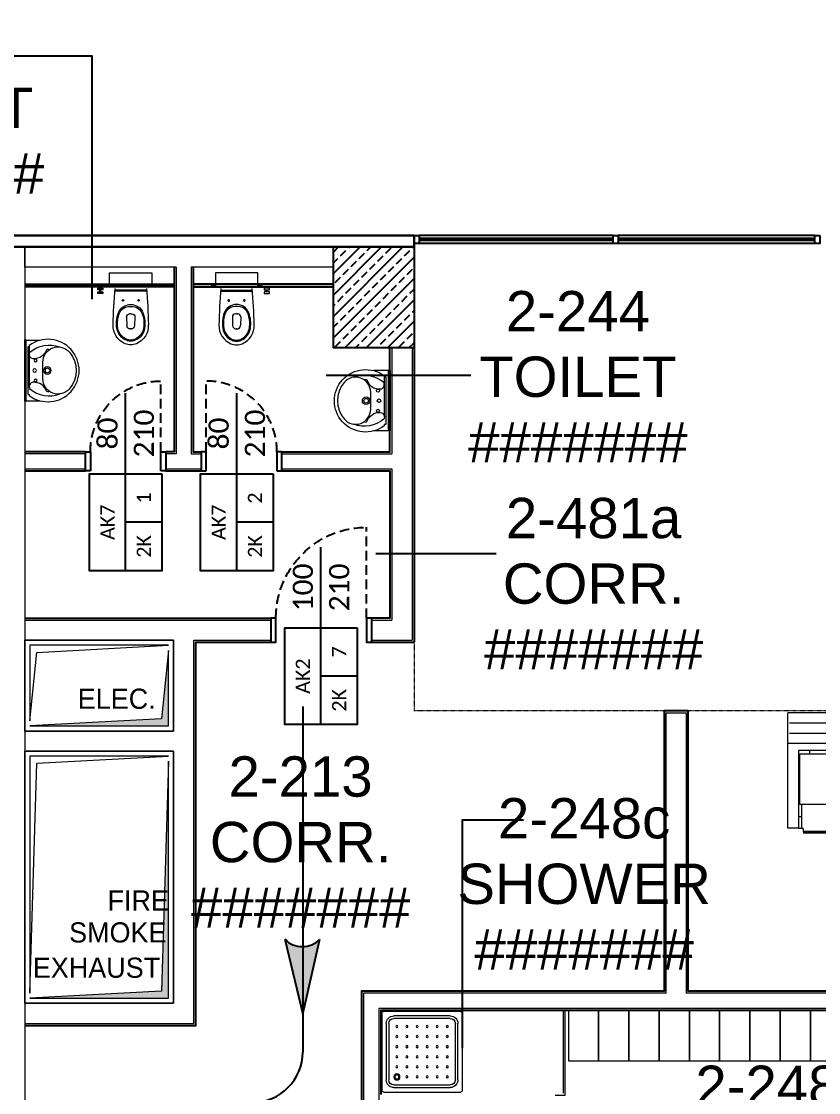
# Model space of a CAD drawing. Header units: centimetres. Extents: x -678439 to 55805, y -426864 to 17948.
# Drawn here: x 48200 to 48991, y 16465 to 17528 of the extents above; entities that cross this region are included whole.
import ezdxf
from ezdxf.enums import TextEntityAlignment as Align

# ---------------------------------------------------------------- set-up
doc = ezdxf.new("R2010")
doc.units = ezdxf.units.CM
doc.header["$LTSCALE"] = 0.01
doc.header["$MEASUREMENT"] = 0
doc.linetypes.add('DASHED2', pattern=[9.525, 6.35, -3.175])
doc.linetypes.add('HIDDEN', pattern=[9.525, 6.35, -3.175])
doc.layers.get('0').update_dxf_attribs({"lineweight": 0})
for name, color, linetype in [('6', 242, 'Continuous'), ('AG-02', 152, 'Continuous'), ('AG-DOOR', 2, 'Continuous'), ('AG-DOOR-NOTATION-WOODDEN', 60, 'Continuous'), ('AG-DOOR-OPENING', 9, 'HIDDEN'), ('AG-PLASTER', 73, 'Continuous'), ('AG-STEEL', 122, 'Continuous'), ('AI-120', 4, 'Continuous'), ('CAM', 1, 'Continuous'), ('V-0_Hatch_Concrete', 252, 'Continuous'), ('V-2_Column', 160, 'Continuous')]:
    doc.layers.add(name, color=color, linetype=linetype)
for name, color, linetype, lineweight in [('AG-Furniture', 9, 'Continuous', 9), ('AG-Wall', 4, 'Continuous', 20), ('AG-WALL-GYP-GREEN', 83, 'Continuous', 20), ('AI-040', 2, 'Continuous', 20), ('AI-040 @ 250', 2, 'Continuous', 20), ('Cephe Duvarı', 3, 'Continuous', 30), ('PERDE DUVAR', 5, 'Continuous', 40), ('shaft', 3, 'Continuous', 20), ('SP1-Equipment', 4, 'Continuous', 9), ('SP2-Flooring', 4, 'DASHED2', 9)]:
    doc.layers.add(name, color=color, linetype=linetype, lineweight=lineweight)
doc.styles.add('$0$IIS IKEA SANS', font='')
doc.styles.add('Arial', font='arial.ttf')
doc.styles.add('CALIBRI LIGHT', font='calibril.ttf')
doc.styles.get('$0$IIS IKEA SANS').set_extended_font_data('IKEA Sans')

# ---------------------------------------------------------------- blocks, each defined once
blk = doc.blocks.new('A$C4FB81733')
at = {"layer": 'PERDE DUVAR', "lineweight": -2}
blk.add_lwpolyline([(10400, 5540), (10800, 5540), (10800, -100), (0, -100), (0, 300), (10400, 300), (10400, 5540)], dxfattribs=at)
blk = doc.blocks.new('150714_ARSA$0$KOLON 80X120')
at = {"layer": 'V-0_Hatch_Concrete'}
h = blk.add_hatch(dxfattribs=at)
h.set_pattern_fill('ANSI33', color=256, scale=60)
h.set_pattern_definition([(45, (-19036.79, -4512.143), (-10.606602, 10.606602), []), (45, (-19026.183, -4512.143), (-10.606602, 10.606602), [7.5, -3.75])])
h.paths.add_polyline_path([(0, 100), (80, 100), (80, 0), (0, 0)])
at = {"layer": 'V-2_Column'}
blk.add_lwpolyline([(0, 100), (80, 100), (80, 0), (0, 0), (0, 100)], dxfattribs=at)
blk = doc.blocks.new('Slab_10_1', base_point=(-17693, -5462))
at = {"layer": 'SP1-Equipment', "color": 7, "linetype": 'Continuous', "lineweight": 18, "flags": 128}
blk.add_lwpolyline([(-17693, -5462), (-17693, -4620), (-7755, -4620), (-7755, -5462), (-10184, -5462), (-10187, -4801), (-11388, -4801), (-11469, -4801), (-12508, -4801), (-12508, -5462), (-12591, -5462), (-12589, -4698), (-13239, -4698), (-13239, -5462), (-13268, -5462), (-13268, -4675), (-16239, -4675), (-16239, -5462), (-16442, -5462), (-16439, -4694), (-17589, -4694), (-17587, -5462)], close=True, dxfattribs=at)
blk = doc.blocks.new('Wall_271_1', base_point=(-18344, -7050))
at = {"layer": 'SP1-Equipment', "color": 7, "linetype": 'Continuous', "lineweight": 13}
for p, q in [((-18344, -7050), (-18344, -7550)), ((-18044, -7050), (-18344, -7050)), ((-18044, -7550), (-18044, -7050)), ((-18344, -7550), (-18044, -7550))]:
    blk.add_line(p, q, dxfattribs=at)
blk = doc.blocks.new('Wall_272_1', base_point=(-18644, -7050))
at = {"layer": 'SP1-Equipment', "color": 7, "linetype": 'Continuous', "lineweight": 13}
for p, q in [((-18644, -7050), (-18644, -7550)), ((-18344, -7050), (-18644, -7050)), ((-18344, -7550), (-18344, -7050)), ((-18644, -7550), (-18344, -7550))]:
    blk.add_line(p, q, dxfattribs=at)
blk = doc.blocks.new('Wall_273_1', base_point=(-19244, -7050))
at = {"layer": 'SP1-Equipment', "color": 7, "linetype": 'Continuous', "lineweight": 13}
for p, q in [((-19244, -7050), (-19244, -7550)), ((-18944, -7050), (-19244, -7050)), ((-18944, -7550), (-18944, -7050)), ((-19244, -7550), (-18944, -7550))]:
    blk.add_line(p, q, dxfattribs=at)
blk = doc.blocks.new('Wall_274_1', base_point=(-19544, -7050))
at = {"layer": 'SP1-Equipment', "color": 7, "linetype": 'Continuous', "lineweight": 13}
for p, q in [((-19544, -7050), (-19544, -7550)), ((-19244, -7050), (-19544, -7050)), ((-19244, -7550), (-19244, -7050)), ((-19544, -7550), (-19244, -7550))]:
    blk.add_line(p, q, dxfattribs=at)
blk = doc.blocks.new('Wall_275_1', base_point=(-19844, -7050))
at = {"layer": 'SP1-Equipment', "color": 7, "linetype": 'Continuous', "lineweight": 13}
for p, q in [((-19844, -7050), (-19844, -7550)), ((-19544, -7050), (-19844, -7050)), ((-19544, -7550), (-19544, -7050)), ((-19844, -7550), (-19544, -7550))]:
    blk.add_line(p, q, dxfattribs=at)
blk = doc.blocks.new('Wall_276_1', base_point=(-18944, -7050))
at = {"layer": 'SP1-Equipment', "color": 7, "linetype": 'Continuous', "lineweight": 13}
for p, q in [((-18944, -7050), (-18944, -7550)), ((-18644, -7050), (-18944, -7050)), ((-18644, -7550), (-18644, -7050)), ((-18944, -7550), (-18644, -7550))]:
    blk.add_line(p, q, dxfattribs=at)
blk = doc.blocks.new('Wall_278_1', base_point=(-17444, -7050))
at = {"layer": 'SP1-Equipment', "color": 7, "linetype": 'Continuous', "lineweight": 13}
for p, q in [((-17444, -7050), (-17444, -7550)), ((-17144, -7050), (-17444, -7050)), ((-17144, -7550), (-17144, -7050)), ((-17444, -7550), (-17144, -7550))]:
    blk.add_line(p, q, dxfattribs=at)
blk = doc.blocks.new('Wall_279_1', base_point=(-17744, -7050))
at = {"layer": 'SP1-Equipment', "color": 7, "linetype": 'Continuous', "lineweight": 13}
for p, q in [((-17744, -7050), (-17744, -7550)), ((-17444, -7050), (-17744, -7050)), ((-17444, -7550), (-17444, -7050)), ((-17744, -7550), (-17444, -7550))]:
    blk.add_line(p, q, dxfattribs=at)
blk = doc.blocks.new('Wall_281_1', base_point=(-18044, -7050))
at = {"layer": 'SP1-Equipment', "color": 7, "linetype": 'Continuous', "lineweight": 13}
for p, q in [((-18044, -7050), (-18044, -7550)), ((-17744, -7050), (-18044, -7050)), ((-17744, -7550), (-17744, -7050)), ((-18044, -7550), (-17744, -7550))]:
    blk.add_line(p, q, dxfattribs=at)
blk = doc.blocks.new('Basket dispenser')
at = {"layer": 'SP1-Equipment', "color": 7, "linetype": 'Continuous', "lineweight": 20}
for p, q in [((112, 805), (0, 805)), ((0, 805), (0, 693)), ((16, 273), (16, 773)), ((16, 773), (516, 773)), ((112, 773), (112, 805)), ((533, 805), (421, 805)), ((421, 805), (421, 773)), ((516, 773), (516, 273)), ((533, 693), (533, 805)), ((0, 693), (16, 693)), ((516, 693), (533, 693)), ((516, 273), (16, 273)), ((32, 273), (32, 38)), ((501, 38), (501, 273)), ((32, 150), (0, 150)), ((0, 150), (0, 38)), ((533, 150), (501, 150)), ((533, 38), (533, 150)), ((0, 38), (46, 38)), ((46, 35), (46, 0)), ((486, 38), (533, 38)), ((486, 35), (486, 0))]:
    blk.add_line(p, q, dxfattribs=at)
at = {"layer": 'SP1-Equipment', "color": 7, "linetype": 'Continuous', "lineweight": 40}
blk.add_line((46, 0), (486, 0), dxfattribs=at)
blk = doc.blocks.new('Tray rail long straight')
at = {"layer": 'SP1-Equipment', "color": 7, "linetype": 'Continuous', "lineweight": 13}
for p, q in [((0, 8772.5), (300, 8772.5)), ((94, 15), (94, 8757.5)), ((197, 15), (197, 8757.5)), ((300, 0), (300, 8772.5)), ((0, 7662.2), (285, 7662.2)), ((285, 7662.2), (285, 7661.7)), ((0, 6662.2), (285, 6662.2)), ((0, 5691.3), (285, 5691.3)), ((0, 4662.2), (285, 4662.2)), ((0, 3662.2), (285, 3662.2)), ((0, 2662.2), (285, 2662.2)), ((0, 1662.2), (285, 1662.2)), ((0, 662.2), (285, 662.2)), ((0, 0), (300.7, 0))]:
    blk.add_line(p, q, dxfattribs=at)
blk = doc.blocks.new('A$C10196342')
at = {"layer": 'SP1-Equipment', "color": 7, "linetype": 'Continuous', "lineweight": 13, "xscale": 0.9977159984263106, "yscale": 1.132937581788915, "zscale": 999.9999999999994, "rotation": 90}
blk.add_blockref('Tray rail long straight', (-2355, -3920), dxfattribs=at)
at = {"layer": 'SP1-Equipment', "color": 7, "linetype": 'Continuous', "lineweight": 18}
blk.add_blockref('Slab_10_1', (-12293, -4762), dxfattribs=at)
at = {"layer": 'SP1-Equipment', "color": 7, "linetype": 'Continuous', "lineweight": 20, "yscale": 1.003287636965597, "zscale": 999.9999999999994}
blk.add_blockref('Basket dispenser', (-12189, -4802), dxfattribs=at)
at = {"layer": 'SP1-Equipment', "color": 7, "lineweight": 13}
for name, p in [('Wall_275_1', (-14470, -6570)), ('Wall_274_1', (-14170, -6570)), ('Wall_273_1', (-13870, -6570)), ('Wall_276_1', (-13570, -6570)), ('Wall_272_1', (-13270, -6570)), ('Wall_271_1', (-12970, -6570)), ('Wall_281_1', (-12670, -6570)), ('Wall_279_1', (-12370, -6570)), ('Wall_278_1', (-12070, -6570))]:
    blk.add_blockref(name, p, dxfattribs=at)
blk = doc.blocks.new('A$C43686071')
for p, q in [((54, 61), (38.8, 61)), ((49.5, 54.6), (49.5, 16)), ((54, 1), (38.8, 1))]:
    blk.add_line(p, q)
for points in [[(51, 7.3), (49.5, 7.3), (49.5, 6.1, -1.989975), (49.5, 55.8), (49.5, 54.6), (51, 54.6)], [(9.6, 12.9, 0.69845), (36, 22.6), (36, 39.4, 0.69845), (9.6, 49.1, 0.366646), (9.6, 12.9)]]:
    blk.add_lwpolyline(points, format="xyb", close=True)
for points in [[(29.7, 51.6, -0.361215), (32.3, 51.6, 0.349763), (45.5, 42.7, 0.574856), (48.9, 49.1, 0.271647), (19.2, 54.2, 0.271647)], [(29.7, 10.3, 0.361215), (32.3, 10.4, -0.349763), (45.5, 19.3, -0.574856), (48.9, 12.8, -0.271647), (19.2, 7.7, -0.271647)]]:
    blk.add_lwpolyline(points, format="xyb")
for centre, radius in [((31.5, 31), 3.75), ((31.5, 31), 2.25), ((43.3, 41), 1.5), ((44.2, 31), 1.75), ((43.3, 21), 1.5)]:
    blk.add_circle(centre, radius)
blk = doc.blocks.new('gomme-klozet')
for p, q in [((35, 306), (15, 306)), ((35, 296), (15, 296)), ((20, -156), (20, 158)), ((28, -156), (28, 158)), ((253, 1), (253, 12)), ((253, 1), (253, -11)), ((284, 42), (369, 40)), ((403, 5), (403, 1)), ((403, 1), (403, 5)), ((403, 1), (403, -3)), ((403, -3), (403, 1)), ((284, -41), (369, -38))]:
    blk.add_line(p, q)
for points in [[(0, 326), (0, 276), (15, 276), (15, 326)], [(35, 326), (35, 276), (50, 276), (50, 326)], [(-152, 211), (-152, -209), (-42, -209), (-42, 211)]]:
    blk.add_lwpolyline(points, close=True)
for centre, radius, start, end in [((453, -4824), 5000, 91.0318, 95.194), ((290, 1), 130, 110.5799, 180), ((289, 12), 110, 103.1933, 185.6824), ((350, -158), 300, 80.8719, 110.5799), ((350, -158), 290, 80.8719, 107.1273), ((373, -14), 190, 22.0243, 93.1129), ((373, -14), 144, 22.0243, 80.8719), ((373, -14), 154, 22.0243, 80.8719), ((120, 78), 7.5, 90, 270), ((120, 78), 7.5, 270, 90), ((290, 1), 130, 180, 249.4201), ((289, -10), 110, 174.3176, 256.8067), ((283, 12), 30, 88.293, 180), ((368, 5), 35, 0, 88.293), ((410, 1), 104, 0, 22.0243), ((410, 1), 104, 337.9757, 0), ((410, 1), 114, 0, 22.0243), ((410, 1), 114, 337.9757, 0), ((410, 1), 150, 0, 22.0243), ((410, 1), 150, 337.9757, 0), ((120, -77), 7.5, 90, 270), ((120, -77), 7.5, 270, 90), ((283, -11), 30, 180, 271.707), ((373, 16), 190, 266.8871, 337.9757), ((368, -3), 35, 271.707, 0), ((373, 16), 144, 279.1281, 337.9757), ((373, 16), 154, 279.1281, 337.9757), ((453, 4825), 5000, 264.806, 268.9682), ((350, 160), 300, 249.4201, 279.1281), ((350, 160), 290, 252.8727, 279.1281)]:
    blk.add_arc(centre, radius, start, end)
at = {"layer": 'AG-STEEL'}
for points in [[(-22, 251), (-42, 251), (-42, 211), (-22, 211)], [(-22, 251), (-42, 251), (-42, 211), (-22, 211)], [(-25, 249), (-41, 249), (-41, 213), (-25, 213)], [(-25, 249), (-41, 249), (-41, 213), (-25, 213)], [(-22, -209), (-42, -209), (-42, -249), (-22, -249)], [(-22, -209), (-42, -209), (-42, -249), (-22, -249)], [(-25, -211), (-41, -211), (-41, -247), (-25, -247)], [(-25, -211), (-41, -211), (-41, -247), (-25, -247)]]:
    blk.add_lwpolyline(points, close=True, dxfattribs=at)
blk = doc.blocks.new('*U93')
at = {"style": 'Arial'}
for tag, p in [('NO', (1.676, 0.8)), ('MAHAL', (1.676, -1.8)), ('ALAN', (1.676, -4.4))]:
    blk.add_attdef(tag, text='', height=1.6, dxfattribs=at).set_placement(p, align=Align.MIDDLE_CENTER)
blk = doc.blocks.new('KAPI-100')
at = {"layer": 'AG-DOOR', "ltscale": 0.3}
for points in [[(2, 0), (2, -5), (-22, -5), (-22, 0)], [(2, -95), (2, -100), (-22, -100), (-22, -95)]]:
    blk.add_lwpolyline(points, close=True, dxfattribs=at)
at = {"layer": 'AG-DOOR-OPENING', "ltscale": 150}
blk.add_lwpolyline([(2, -5), (92, -5)], dxfattribs=at)
blk.add_arc((2, -5), 90, 270, 360, dxfattribs=at)
blk = doc.blocks.new('KAPI-80')
at = {"layer": 'AG-DOOR'}
for p, q in [((0, 19), (0, 0)), ((5, 19), (0, 19)), ((5, 0), (5, 19)), ((75, 19), (75, 0)), ((80, 19), (75, 19)), ((80, 0), (80, 19)), ((0, 0), (5, 0)), ((75, 0), (80, 0))]:
    blk.add_line(p, q, dxfattribs=at)
at = {"layer": 'AG-DOOR-OPENING', "ltscale": 150}
blk.add_line((5, 19), (5, 89), dxfattribs=at)
blk.add_arc((5, 19), 70, 0, 90, dxfattribs=at)
blk = doc.blocks.new('*U273')
blk.add_lwpolyline([(1000, -450), (2200, -450), (2200, 450), (1000, 450)], close=True)
for points in [[(2200, 0), (0, 0)], [(1600, -450), (1600, 0)]]:
    blk.add_lwpolyline(points)
at = {"style": 'CALIBRI LIGHT'}
for tag, height, p in [('GENİŞLİK', 250, (500, 225)), ('KAPIKODU', 175, (1600, 225)), ('YÜKSEKLİK', 250, (500, -225)), ('KATTAKI.SAYISI', 175, (1300, -225)), ('BULUNDUGU.KAT', 175, (1900, -225))]:
    blk.add_attdef(tag, text='', height=height, dxfattribs=at).set_placement(p, align=Align.MIDDLE_CENTER)
blk = doc.blocks.new('A$C365753B7')
at = {"ltscale": 1000}
for p, q in [((-357, -323), (-357, 437)), ((-337, 457), (423, 457)), ((443, 437), (443, -323)), ((-312, -223), (-312, 337)), ((-287, -223), (-287, 337)), ((-237, 412), (323, 412)), ((-237, 387), (323, 387)), ((373, 337), (373, -223)), ((398, 337), (398, -223)), ((323, -273), (-237, -273)), ((323, -298), (-237, -298)), ((423, -343), (-337, -343))]:
    blk.add_line(p, q, dxfattribs=at)
for centre, radius in [((-207, 307), 10), ((-207, 207), 10), ((-107, 307), 10), ((-107, 207), 10), ((-7, 307), 10), ((-7, 207), 10), ((93, 307), 10), ((93, 207), 10), ((193, 307), 10), ((193, 207), 10), ((293, 307), 10), ((293, 207), 10), ((-207, 107), 10), ((-107, 107), 10), ((-7, 107), 10), ((93, 107), 10), ((193, 107), 10), ((293, 107), 10), ((-207, 7), 10), ((-107, 7), 10), ((-7, 7), 10), ((93, 7), 10), ((193, 7), 10), ((293, 7), 10), ((-207, -93), 10), ((-107, -93), 10), ((-7, -93), 10), ((93, -93), 10), ((193, -93), 10), ((293, -93), 10), ((-207, -193), 10), ((-107, -193), 10), ((-7, -193), 10), ((93, -193), 10), ((193, -193), 10), ((293, -193), 30), ((293, -193), 20)]:
    blk.add_circle(centre, radius, dxfattribs=at)
for centre, radius, start, end in [((-337, 437), 20, 90, 180), ((423, 437), 20, 0, 90), ((-237, 337), 75, 90, 180), ((-237, 337), 50, 90, 180), ((323, 337), 75, 0, 90), ((323, 337), 50, 0, 90), ((-237, -223), 75, 180, 270), ((-237, -223), 50, 180, 270), ((323, -223), 50, 270, 0), ((323, -223), 75, 270, 0), ((-337, -323), 20, 180, 270), ((423, -323), 20, 270, 0)]:
    blk.add_arc(centre, radius, start, end, dxfattribs=at)
blk = doc.blocks.new('ok')
at = {"layer": '6'}
h = blk.add_hatch(color=256, dxfattribs=at)
edge = h.paths.add_edge_path()
edge.add_ellipse((1571515.97, 116941.68), major_axis=(-7.14, 7.19), ratio=1, start_angle=359.4528, end_angle=450.6895)
edge.add_line((1571508.87, 116934.46), (1571477.92, 116941.82))
edge.add_line((1571477.92, 116941.82), (1571508.9, 116948.94))
for p, q in [((1571477.92, 116941.82), (1571508.9, 116948.94)), ((1571508.87, 116934.46), (1571477.92, 116941.82))]:
    blk.add_line(p, q, dxfattribs=at)
at = {"layer": '6', "extrusion": (0, 0, -1)}
blk.add_ellipse((1571515.97, 116941.68), major_axis=(-7.14, 7.19), ratio=1, start_param=4.700354, end_param=6.292737, dxfattribs=at)
blk = doc.blocks.new('A$C6B6314DF')
at = {"layer": '6'}
blk.add_line((-28.304, -12.557), (-28.304, -15.983), dxfattribs=at)
blk.add_arc((-28.804, -15.983), 0.5, 270, 0, dxfattribs=at)
at = {"layer": '6', "extrusion": (0, 0, -1), "xscale": 0.0239999999999418, "yscale": 0.0239999999999418, "zscale": -0.0239999999999418, "rotation": 90}
blk.add_blockref('ok', (2834.908, -37731.078), dxfattribs=at)

msp = doc.modelspace()

# ---------------------------------------------------------------- linework, layer by layer
at = {"layer": 'AG-02', "ltscale": 10}
for p, q in [((48203.7, 17267.1), (48351.7, 17267.1)), ((48509.7, 17267.1), (48370.7, 17267.1))]:
    msp.add_line(p, q, dxfattribs=at)
at = {"layer": 'AG-PLASTER'}
for p, q in [((48589.7, 17203.9), (48589.7, 16911.9)), ((48203.7, 16935.9), (48447.7, 16935.9)), ((48547.7, 16911.9), (48589.7, 16911.9))]:
    msp.add_line(p, q, dxfattribs=at)
for points in [[(48351.7, 17283.9), (48351.7, 17100.9), (48343.7, 17100.9)], [(48370.7, 17283.9), (48370.7, 17100.9), (48378.7, 17100.9)], [(48458.7, 17100.9), (48565.7, 17100.9), (48565.7, 17203.9)], [(48263.7, 17100.9), (48203.7, 17100.9)], [(48203.7, 17081.9), (48263.7, 17081.9)], [(48343.7, 17081.9), (48378.7, 17081.9)], [(48458.7, 17081.9), (48565.7, 17081.9), (48565.7, 16935.9), (48547.7, 16935.9)], [(50114.7, 16593.9), (50114.7, 16595.9), (50082.7, 16595.9), (50082.7, 16565.9), (48861.7, 16565.9), (48861.7, 16843.8), (48837.7, 16843.8), (48837.7, 16565.9), (48537.7, 16565.9), (48537.7, 16255.9), (48519.7, 16255.9)], [(48964.7, 16250.9), (49162.7, 16250.9), (49162.7, 16546.9), (48556.7, 16546.9), (48556.7, 16463.6)]]:
    msp.add_lwpolyline(points, dxfattribs=at)
at = {"layer": 'AG-Wall', "ltscale": 1000, "transparency": 33554687}
for p, q in [((48567.7, 17203.9), (48567.7, 17098.9)), ((48587.7, 17203.9), (48587.7, 16913.9)), ((48263.7, 17098.9), (48263.7, 17083.9)), ((48343.7, 17098.9), (48343.7, 17083.9)), ((48378.7, 17098.9), (48378.7, 17083.9)), ((48458.7, 17098.9), (48458.7, 17083.9)), ((48567.7, 17083.9), (48567.7, 16933.9)), ((48203.7, 16933.9), (48447.7, 16933.9)), ((48447.7, 16933.9), (48447.7, 16913.9)), ((48547.7, 16933.9), (48567.7, 16933.9)), ((48547.7, 16933.9), (48547.7, 16913.9)), ((48371.2, 16913.9), (48447.7, 16913.9)), ((48547.7, 16913.9), (48587.7, 16913.9))]:
    msp.add_line(p, q, dxfattribs=at)
at = {"layer": 'AG-Wall'}
for points in [[(48203.7, 17303.9), (48509.7, 17303.9), (48509.7, 17283.9), (48368.7, 17283.9)], [(48353.7, 17283.9), (48203.7, 17283.9), (48203.7, 17303.9)], [(48353.7, 17283.9), (48353.7, 17098.9), (48343.7, 17098.9)], [(48368.7, 17283.9), (48368.7, 17098.9), (48378.7, 17098.9)], [(48263.7, 17098.9), (48203.7, 17098.9)], [(48458.7, 17098.9), (48567.7, 17098.9)], [(48203.7, 17083.9), (48263.7, 17083.9)], [(48343.7, 17083.9), (48378.7, 17083.9)], [(48458.7, 17083.9), (48567.7, 17083.9)], [(48839.7, 16563.9), (48539.7, 16563.9), (48539.7, 16253.9), (48519.7, 16253.9)], [(50084.7, 16563.9), (48859.7, 16563.9)], [(48964.7, 16248.9), (49164.7, 16248.9), (49164.7, 16548.9), (48554.7, 16548.9), (48554.7, 16248.9), (48864.7, 16248.9)]]:
    msp.add_lwpolyline(points, dxfattribs=at)
at = {"layer": 'AG-WALL-GYP-GREEN'}
for points in [[(48351.7, 17265.1), (48203.7, 17265.1)], [(48351.7, 17263.9), (48203.7, 17263.9)], [(48370.7, 17265.1), (48509.7, 17265.1)], [(48370.7, 17263.9), (48509.7, 17263.9)]]:
    msp.add_lwpolyline(points, dxfattribs=at)
at = {"layer": 'AI-040', "color": 2, "linetype": 'Continuous', "lineweight": -2, "transparency": 33554610}
msp.add_line((48645.9, 17176.4), (48502.7, 17176.4), dxfattribs=at)
for points in [[(48179.2, 17493.3), (48270.1, 17493.3), (48270.1, 17252.1)], [(48671.1, 16999.6), (48551.7, 16999.6)]]:
    msp.add_lwpolyline(points, dxfattribs=at)
at = {"layer": 'AI-120', "linetype": 'Continuous', "lineweight": -3}
for p, q in [((48787.2, 17315.4), (48594.7, 17315.4)), ((48987.2, 17315.4), (48792.2, 17315.4)), ((48787.2, 17307.4), (48594.7, 17307.4)), ((48987.2, 17307.4), (48792.2, 17307.4))]:
    msp.add_line(p, q, dxfattribs=at)
for points in [[(48594.7, 17315.4), (48594.7, 17307.4), (48589.7, 17307.4), (48589.7, 17315.4)], [(48792.2, 17315.4), (48792.2, 17307.4), (48787.2, 17307.4), (48787.2, 17315.4)], [(48992.2, 17315.4), (48992.2, 17307.4), (48987.2, 17307.4), (48987.2, 17315.4)]]:
    msp.add_lwpolyline(points, close=True, dxfattribs=at)
for points in [[(48787.2, 17312.4), (48594.7, 17312.4)], [(48594.7, 17312), (48787.2, 17312)], [(48594.7, 17310.8), (48787.2, 17310.8)], [(48787.2, 17310.4), (48594.7, 17310.4)], [(48987.2, 17312.4), (48792.2, 17312.4)], [(48792.2, 17312), (48987.2, 17312)], [(48792.2, 17310.8), (48987.2, 17310.8)], [(48987.2, 17310.4), (48792.2, 17310.4)]]:
    msp.add_lwpolyline(points, dxfattribs=at)
at = {"layer": 'CAM', "ltscale": 1000}
for points in [[(48204.7, 17151.4), (48204.7, 17211.4), (48203.7, 17211.4), (48203.7, 17151.4)], [(48564.7, 17121.4), (48564.7, 17181.4), (48565.7, 17181.4), (48565.7, 17121.4)]]:
    msp.add_lwpolyline(points, close=True, dxfattribs=at)
at = {"layer": 'Cephe Duvarı', "ltscale": 1000, "transparency": 33554687}
for p, q in [((48589.7, 17315.4), (41358.2, 17315.4)), ((45149.7, 17303.9), (48589.7, 17303.9))]:
    msp.add_line(p, q, dxfattribs=at)
msp.add_lwpolyline([(48589.7, 17303.9), (48589.7, 17315.4)], dxfattribs=at)
at = {"layer": 'shaft'}
for points in [[(48208.7, 16828.9), (48346.2, 16828.9), (48346.2, 16903.9), (48339.2, 16835.9), (48208.7, 16828.9)], [(48346.2, 16798.9), (48208.7, 16798.9), (48208.7, 16563.9), (48215.7, 16791.9), (48346.2, 16798.9)]]:
    msp.add_lwpolyline(points, dxfattribs=at)
at = {"layer": 'SP2-Flooring'}
msp.add_line((48589.7, 16911.9), (48589.7, 16843.8), dxfattribs=at)

# ---------------------------------------------------------------- block references
at = {"xscale": 0.1, "yscale": 0.1, "zscale": 0.1, "rotation": 90}
msp.add_blockref('A$C4FB81733', (48193.7, 16223.9), dxfattribs=at)
at = {"xscale": -1}
msp.add_blockref('KAPI-80', (48343.7, 17081.9), dxfattribs=at)
msp.add_blockref('KAPI-80', (48378.7, 17081.9))
at = {"xscale": -1, "rotation": 270}
msp.add_blockref('KAPI-100', (48547.7, 16933.9), dxfattribs=at)
at = {"layer": 'AG-DOOR-NOTATION-WOODDEN', "ltscale": 0.3}
ref = msp.add_blockref('*U273', (48303.7, 17158.9), dxfattribs=dict(at, xscale=-0.08000000000000002, yscale=0.08000000000000002, zscale=0.08000000000000002, rotation=90))
ref.add_attrib('BULUNDUGU.KAT', '2K', dxfattribs={"layer": '0', "height": 14, "rotation": 90, "style": 'CALIBRI LIGHT'}).set_placement((48321.7, 17006.9), align=Align.MIDDLE_CENTER)
ref.add_attrib('KATTAKI.SAYISI', '1', dxfattribs={"layer": '0', "height": 14, "rotation": 90, "style": 'CALIBRI LIGHT'}).set_placement((48321.7, 17054.9), align=Align.MIDDLE_CENTER)
ref.add_attrib('KAPIKODU', 'AK7', dxfattribs={"layer": '0', "height": 14, "rotation": 90, "style": 'CALIBRI LIGHT'}).set_placement((48285.7, 17030.9), align=Align.MIDDLE_CENTER)
ref.add_attrib('YÜKSEKLİK', '210', dxfattribs={"layer": '0', "height": 20, "rotation": 90, "style": 'CALIBRI LIGHT'}).set_placement((48321.7, 17118.9), align=Align.MIDDLE_CENTER)
ref.add_attrib('GENİŞLİK', '80', dxfattribs={"layer": '0', "height": 20, "rotation": 90, "style": 'CALIBRI LIGHT'}).set_placement((48285.7, 17118.9), align=Align.MIDDLE_CENTER)
ref = msp.add_blockref('*U273', (48413.9, 17158.9), dxfattribs=dict(at, xscale=-0.08000000000000002, yscale=0.08000000000000002, zscale=0.08000000000000002, rotation=90))
ref.add_attrib('BULUNDUGU.KAT', '2K', dxfattribs={"layer": '0', "height": 14, "rotation": 90, "style": 'CALIBRI LIGHT'}).set_placement((48431.9, 17006.9), align=Align.MIDDLE_CENTER)
ref.add_attrib('KATTAKI.SAYISI', '2', dxfattribs={"layer": '0', "height": 14, "rotation": 90, "style": 'CALIBRI LIGHT'}).set_placement((48431.9, 17054.9), align=Align.MIDDLE_CENTER)
ref.add_attrib('KAPIKODU', 'AK7', dxfattribs={"layer": '0', "height": 14, "rotation": 90, "style": 'CALIBRI LIGHT'}).set_placement((48395.9, 17030.9), align=Align.MIDDLE_CENTER)
ref.add_attrib('YÜKSEKLİK', '210', dxfattribs={"layer": '0', "height": 20, "rotation": 90, "style": 'CALIBRI LIGHT'}).set_placement((48431.9, 17118.9), align=Align.MIDDLE_CENTER)
ref.add_attrib('GENİŞLİK', '80', dxfattribs={"layer": '0', "height": 20, "rotation": 90, "style": 'CALIBRI LIGHT'}).set_placement((48395.9, 17118.9), align=Align.MIDDLE_CENTER)
at = {"layer": 'AG-Furniture', "yscale": 0.1, "zscale": 0.1}
for p, xscale, rotation in [((48308.8, 17262.9), -0.1, 90), ((48413.6, 17262.9), 0.1, 270)]:
    msp.add_blockref('gomme-klozet', p, dxfattribs=dict(at, xscale=xscale, rotation=rotation))
at = {"layer": 'AG-Furniture', "xscale": -1}
msp.add_blockref('A$C43686071', (48257.6, 17150.4), dxfattribs=at)
at = {"layer": 'AG-Furniture'}
msp.add_blockref('A$C43686071', (48510.7, 17120.4), dxfattribs=at)
at = {"layer": 'AI-040 @ 250', "color": 2, "linetype": 'Continuous', "lineweight": -2, "transparency": 33554610, "xscale": 25, "yscale": 25, "zscale": 25}
for p, values in [((48072.4, 17486.9), {'ALAN': '#######', 'MAHAL': 'TOILET', 'NO': '2-245'}), ((48710.3, 17220.2), {'ALAN': '#######', 'MAHAL': 'TOILET', 'NO': '2-244'}), ((48725.9, 17015.1), {'ALAN': '#######', 'MAHAL': 'CORR.', 'NO': '2-481a'})]:
    msp.add_blockref('*U93', p, dxfattribs=at).add_auto_attribs(values)
at = {"layer": 'V-2_Column'}
msp.add_blockref('150714_ARSA$0$KOLON 80X120', (48509.7, 17203.9), dxfattribs=at)

# ---------------------------------------------------------------- next in the draw order: block references
at = {"layer": 'SP1-Equipment', "xscale": 0.1, "yscale": 0.1, "zscale": 0.1}
msp.add_blockref('A$C10196342', (50189.8, 17203.9), dxfattribs=at)

# ---------------------------------------------------------------- next in the draw order: hatches: boundary and pattern name
at = {"layer": 'shaft'}
h = msp.add_hatch(color=256, dxfattribs=at)
h.dxf.hatch_style = 1
h.paths.add_polyline_path([(48208.7, 16828.9), (48346.2, 16828.9), (48346.2, 16903.9), (48339.2, 16835.9)])
h = msp.add_hatch(color=256, dxfattribs=at)
h.dxf.hatch_style = 1
h.paths.add_polyline_path([(48208.7, 16558.9), (48346.2, 16558.9), (48346.2, 16793.9), (48339.2, 16565.9)])

# ---------------------------------------------------------------- next in the draw order: linework, layer by layer
at = {"layer": 'AG-Furniture'}
msp.add_lwpolyline([(48729.7, 16462.9), (48739.7, 16462.9), (48739.7, 16546.9), (48737.7, 16546.9), (48737.7, 16464.9)], dxfattribs=at)
at = {"layer": 'AG-PLASTER'}
msp.add_lwpolyline([(48203.7, 16531.9), (48373.2, 16531.9), (48373.2, 16911.9), (48447.7, 16911.9)], dxfattribs=at)
at = {"layer": 'AG-Wall'}
for points in [[(48203.7, 16533.9), (48371.2, 16533.9), (48371.2, 16913.9)], [(48203.7, 16823.9), (48351.2, 16823.9), (48351.2, 16913.9), (48203.7, 16913.9)], [(48839.7, 16563.9), (48839.7, 16841.8), (48859.7, 16841.8), (48859.7, 16563.9)], [(48203.7, 16553.9), (48351.2, 16553.9), (48351.2, 16803.9), (48203.7, 16803.9)]]:
    msp.add_lwpolyline(points, dxfattribs=at)
at = {"layer": 'AI-040', "color": 2, "linetype": 'Continuous', "lineweight": -2, "transparency": 33554610}
msp.add_lwpolyline([(48698.4, 16735.4), (48637.3, 16735.4), (48637.3, 16509.4)], dxfattribs=at)
at = {"layer": 'shaft'}
for points in [[(48203.7, 16913.9), (48351.2, 16913.9), (48351.2, 16823.9), (48203.7, 16823.9)], [(48203.7, 16803.9), (48351.2, 16803.9), (48351.2, 16553.9), (48203.7, 16553.9)]]:
    msp.add_lwpolyline(points, close=True, dxfattribs=at)
for points in [[(48346.2, 16908.9), (48208.7, 16908.9), (48208.7, 16833.9), (48215.7, 16901.9), (48346.2, 16908.9)], [(48208.7, 16558.9), (48346.2, 16558.9), (48346.2, 16793.9), (48339.2, 16565.9), (48208.7, 16558.9)]]:
    msp.add_lwpolyline(points, dxfattribs=at)
at = {"layer": 'SP2-Flooring'}
for p, q in [((48837.7, 16843.8), (48589.7, 16843.8)), ((50247.7, 16843.8), (48861.7, 16843.8))]:
    msp.add_line(p, q, dxfattribs=at)

# ---------------------------------------------------------------- next in the draw order: block references
at = {"layer": '6', "xscale": 100, "yscale": 100, "zscale": 100}
msp.add_blockref('A$C6B6314DF', (51309.7, 18103.9), dxfattribs=at)
at = {"layer": 'AG-DOOR-NOTATION-WOODDEN', "ltscale": 0.3}
ref = msp.add_blockref('*U273', (48497.4, 17006.3), dxfattribs=dict(at, xscale=-0.08000000000000002, yscale=0.08000000000000002, zscale=0.08000000000000002, rotation=90))
ref.add_attrib('BULUNDUGU.KAT', '2K', dxfattribs={"layer": '0', "height": 14, "rotation": 90, "style": 'CALIBRI LIGHT'}).set_placement((48515.4, 16854.3), align=Align.MIDDLE_CENTER)
ref.add_attrib('KATTAKI.SAYISI', '7', dxfattribs={"layer": '0', "height": 14, "rotation": 90, "style": 'CALIBRI LIGHT'}).set_placement((48515.4, 16902.3), align=Align.MIDDLE_CENTER)
ref.add_attrib('KAPIKODU', 'AK2', dxfattribs={"layer": '0', "height": 14, "rotation": 90, "style": 'CALIBRI LIGHT'}).set_placement((48479.4, 16878.3), align=Align.MIDDLE_CENTER)
ref.add_attrib('YÜKSEKLİK', '210', dxfattribs={"layer": '0', "height": 20, "rotation": 90, "style": 'CALIBRI LIGHT'}).set_placement((48515.4, 16966.3), align=Align.MIDDLE_CENTER)
ref.add_attrib('GENİŞLİK', '100', dxfattribs={"layer": '0', "height": 20, "rotation": 90, "style": 'CALIBRI LIGHT'}).set_placement((48479.4, 16966.3), align=Align.MIDDLE_CENTER)
at = {"layer": 'AG-Furniture', "xscale": -0.1, "yscale": 0.1, "zscale": 0.1}
msp.add_blockref('A$C365753B7', (48602, 16500.2), dxfattribs=at)
at = {"layer": 'AI-040 @ 250', "color": 2, "linetype": 'Continuous', "lineweight": -2, "transparency": 33554610, "xscale": 25, "yscale": 25, "zscale": 25}
for p, values in [((48435.3, 16758.8), {'ALAN': '#######', 'MAHAL': 'CORR.', 'NO': '2-213'}), ((48716.5, 16717.4), {'ALAN': '#######', 'MAHAL': 'SHOWER', 'NO': '2-248c'}), ((48898.3, 16452.1), {'ALAN': '########', 'MAHAL': 'LOCKERS', 'NO': '2-248'})]:
    msp.add_blockref('*U93', p, dxfattribs=at).add_auto_attribs(values)

# ---------------------------------------------------------------- next in the draw order: texts
at = {"layer": 'shaft', "ltscale": 0.3, "style": '$0$IIS IKEA SANS'}
for s, p in [('ELEC.', (48256.2, 16845.9)), ('FIRE', (48285.7, 16645.9)), ('SMOKE', (48247.6, 16614.2)), ('EXHAUST', (48211.6, 16579.2))]:
    msp.add_text(s, height=20, dxfattribs=at).set_placement(p)

doc.saveas('drawing.dxf')
